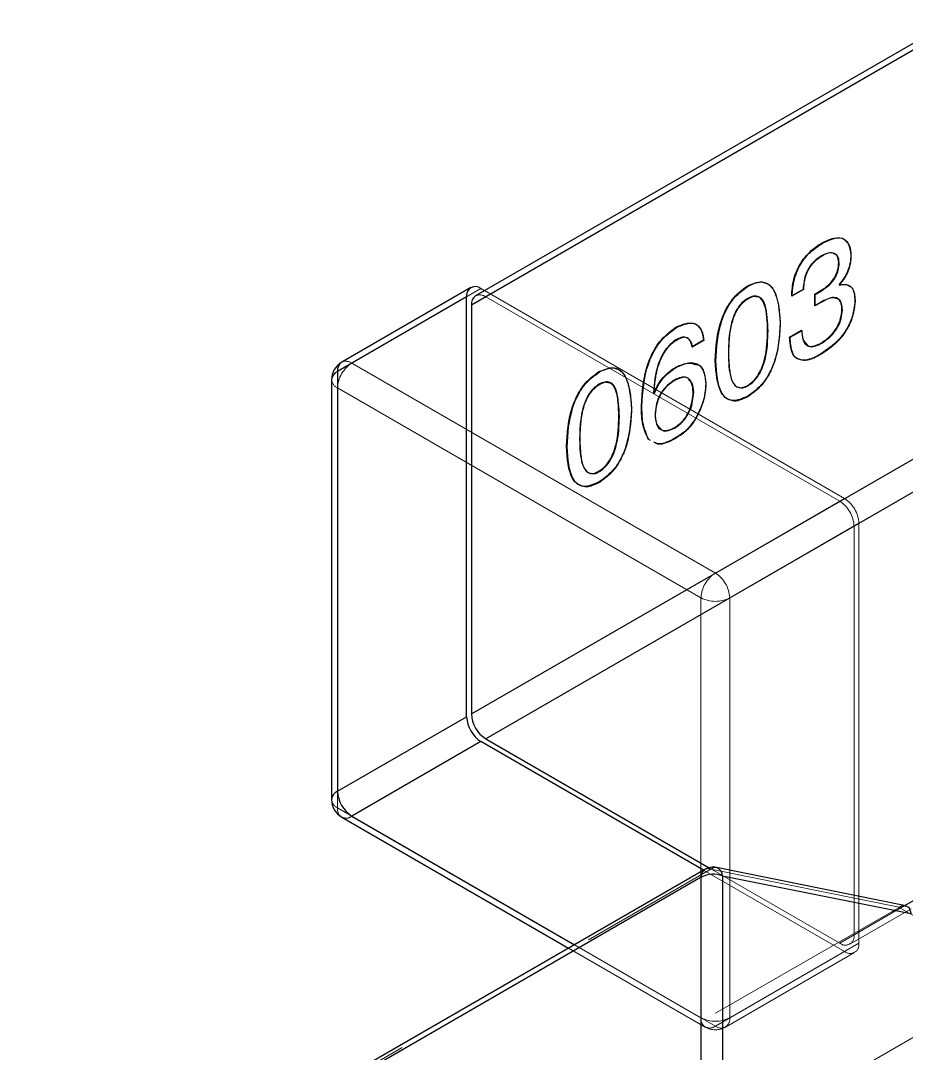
# Model space of a CAD drawing. Header units: millimetres. Extents: x 0 to 841, y 0 to 2287.
# Drawn here: x 586.425 to 589.044, y 245.657 to 248.71 of the extents above; entities that cross this region are included whole.
import ezdxf

# ---------------------------------------------------------------- set-up
doc = ezdxf.new("R2010")
doc.units = ezdxf.units.MM
doc.linetypes.add('HIDDEN', pattern=[1.905, 1.27, -0.635])

msp = doc.modelspace()

# ---------------------------------------------------------------- linework, layer by layer
at = {"color": 7, "linetype": 'HIDDEN', "lineweight": 18}
for p, q in [((587.8001, 247.8934), (589.2144, 248.7098)), ((590.2609, 248.1056), (588.8467, 247.2892)), ((588.8891, 247.2157), (590.3033, 248.0321)), ((588.7942, 248.0137), (588.7928, 248.0146)), ((588.8808, 248.0173), (588.8794, 248.0181)), ((587.4042, 247.6974), (587.786, 247.9179)), ((587.7967, 247.9117), (588.8608, 247.2974)), ((588.7402, 247.9147), (588.7061, 247.8951)), ((588.7402, 247.9147), (588.7387, 247.9155)), ((588.8468, 247.9299), (588.8454, 247.9307)), ((588.8468, 247.9299), (588.8468, 247.9281)), ((587.8001, 247.8934), (588.8467, 247.2892)), ((588.576, 247.8877), (588.5746, 247.8886)), ((588.7061, 247.8951), (588.7047, 247.8959)), ((588.8932, 247.8817), (588.8918, 247.8825)), ((588.7742, 247.8665), (588.7727, 247.8673)), ((588.7912, 247.8763), (588.7742, 247.8665)), ((588.7742, 247.8665), (588.7742, 247.8681)), ((588.7912, 247.8763), (588.7897, 247.8771)), ((588.6718, 247.8146), (588.6704, 247.8154)), ((588.7355, 247.7942), (588.7341, 247.795)), ((588.3639, 247.7653), (588.3625, 247.7661)), ((588.4458, 247.7644), (588.4118, 247.7448)), ((588.4458, 247.7644), (588.4444, 247.7652)), ((588.4118, 247.7448), (588.4104, 247.7456)), ((588.5188, 247.7262), (588.5174, 247.727)), ((588.479, 247.077), (587.4042, 247.6974)), ((588.7417, 247.705), (588.7292, 247.7085)), ((588.7417, 247.705), (588.7403, 247.7058)), ((588.7927, 247.7237), (588.7913, 247.7245)), ((588.1363, 247.6339), (588.1349, 247.6348)), ((588.3592, 247.6466), (588.3578, 247.6474)), ((588.452, 247.6341), (588.4506, 247.6349)), ((587.3617, 246.3828), (587.3617, 247.6239)), ((587.3617, 247.6239), (588.4365, 247.0035)), ((588.2974, 247.6091), (588.296, 247.61)), ((588.2974, 247.6091), (588.299, 247.6082)), ((588.576, 247.5986), (588.5746, 247.5994)), ((588.2322, 247.5608), (588.2308, 247.5616)), ((588.3021, 247.544), (588.3006, 247.5448)), ((588.4242, 247.5377), (588.4228, 247.5386)), ((588.0792, 247.4724), (588.0777, 247.4732)), ((588.3546, 247.4708), (588.3532, 247.4716)), ((588.1363, 247.3448), (588.1349, 247.3456)), ((588.8608, 247.2974), (588.479, 247.077)), ((588.5214, 247.0035), (588.9032, 247.2239)), ((588.8891, 247.2157), (588.8891, 246.0073)), ((588.9032, 247.2239), (588.9032, 245.9828)), ((588.4365, 247.0035), (588.4365, 245.7623)), ((588.5214, 245.7623), (588.5214, 247.0035)), ((590.3033, 246.8237), (588.8891, 246.0073)), ((588.4365, 245.7623), (587.3617, 246.3828)), ((586.4536, 245.0398), (588.4657, 246.2013)), ((588.8608, 245.9583), (588.4442, 246.1988)), ((588.4602, 246.2058), (588.8467, 245.9828)), ((588.4657, 246.2013), (589.0226, 246.0891)), ((586.83, 244.8233), (589.022, 246.0887)), ((588.8467, 245.9828), (589.0395, 246.0941)), ((588.8767, 245.9798), (589.0583, 246.0847)), ((589.022, 246.0887), (589.3756, 245.8846)), ((588.0448, 245.9682), (588.449, 245.7349)), ((588.0623, 245.9783), (588.479, 245.7378)), ((588.479, 245.7378), (588.8608, 245.9583)), ((588.509, 245.7349), (588.8908, 245.9553)), ((588.9032, 245.9828), (588.5214, 245.7623)), ((589.3756, 245.8846), (587.1836, 244.6192))]:
    msp.add_line(p, q, dxfattribs=at)
at = {"color": 7, "linetype": 'Continuous', "lineweight": 25}
for p, q in [((589.1578, 248.6771), (587.7577, 247.8689)), ((589.1578, 248.6974), (587.7701, 247.8963)), ((588.7958, 248.0521), (588.7944, 248.0529)), ((588.8453, 247.9932), (588.8438, 247.994)), ((587.756, 247.9208), (587.3742, 247.7004)), ((587.786, 247.9179), (587.7967, 247.9117)), ((588.576, 247.9252), (588.5746, 247.926)), ((588.7387, 247.9155), (588.7047, 247.8959)), ((588.7727, 247.9012), (588.7913, 247.9119)), ((588.7742, 247.9004), (588.7927, 247.9111)), ((588.7927, 247.9111), (588.7913, 247.9119)), ((588.8454, 247.9307), (588.8454, 247.9289)), ((588.8468, 247.9281), (588.8454, 247.9289)), ((587.7436, 247.8934), (587.3617, 247.6729)), ((587.7436, 246.6522), (587.7436, 247.8934)), ((588.7727, 247.8673), (588.7727, 247.9012)), ((588.7742, 247.9004), (588.7727, 247.9012)), ((588.7742, 247.8681), (588.7742, 247.9004)), ((587.7577, 247.8689), (587.7577, 246.6604)), ((588.7897, 247.8771), (588.7727, 247.8673)), ((588.8545, 247.854), (588.8531, 247.8548)), ((588.3639, 247.8028), (588.3625, 247.8036)), ((588.6347, 247.7931), (588.6333, 247.794)), ((588.6986, 247.7745), (588.7341, 247.795)), ((588.7, 247.7737), (588.7355, 247.7942)), ((588.4444, 247.7652), (588.4104, 247.7456)), ((588.7, 247.7737), (588.6986, 247.7745)), ((588.7942, 247.7567), (588.7928, 247.7576)), ((588.4801, 247.7039), (588.4787, 247.7047)), ((587.3617, 247.6729), (587.3617, 246.4318)), ((588.1363, 247.6714), (588.1349, 247.6722)), ((588.3639, 247.685), (588.3625, 247.6858)), ((587.3442, 247.6484), (587.3442, 246.4073)), ((588.296, 247.61), (588.2976, 247.6091)), ((588.299, 247.6082), (588.2976, 247.6091)), ((588.4149, 247.6109), (588.4135, 247.6117)), ((588.576, 247.6307), (588.5746, 247.6315)), ((588.2619, 247.5708), (588.2605, 247.5716)), ((588.1951, 247.5393), (588.1937, 247.5402)), ((588.3608, 247.5065), (588.3594, 247.5073)), ((587.7577, 246.6604), (589.1578, 247.4686)), ((588.0405, 247.4501), (588.0391, 247.4509)), ((588.2876, 247.469), (588.2806, 247.4725)), ((588.282, 247.4717), (588.2806, 247.4725)), ((589.2002, 247.3951), (587.8001, 246.5869)), ((588.1363, 247.3769), (588.1349, 247.3778)), ((589.0395, 246.0941), (590.2467, 246.791)), ((587.3617, 246.4318), (587.7436, 246.6522)), ((587.786, 246.5787), (587.4042, 246.3583)), ((588.4442, 246.1988), (587.786, 246.5787)), ((587.8001, 246.5869), (588.4602, 246.2058)), ((587.3742, 246.3553), (588.0448, 245.9682)), ((587.4042, 246.3583), (588.0623, 245.9783)), ((588.4474, 246.2006), (586.4354, 245.0391)), ((589.0422, 246.0936), (588.4823, 246.2064)), ((588.4371, 246.1778), (586.425, 245.0162)), ((588.4371, 241.568), (588.4371, 246.1778)), ((588.5004, 246.1813), (588.5004, 241.5715)), ((589.0573, 246.0691), (588.5004, 246.1813))]:
    msp.add_line(p, q, dxfattribs=at)
for centre, radius, start, end in [((587.7694, 247.8976), 0.0262, 50.7967, 189.214), ((587.7878, 247.8718), 0.0302, 125.698, 185.6204), ((587.4042, 247.6484), 0.06, 119.9973, 180), ((587.3918, 247.6759), 0.0302, 125.698, 185.6204), ((587.3742, 247.6454), 0.0302, 114.3747, 174.3052), ((587.8498, 246.6646), 0.0922, 182.6055, 237.3945), ((587.8357, 246.6564), 0.0922, 182.6055, 237.3945), ((587.3742, 246.4043), 0.0302, 114.3747, 174.3052), ((587.4539, 246.436), 0.0922, 182.6055, 237.3945), ((587.4042, 246.4073), 0.06, 180, 240.0027), ((587.3866, 246.3828), 0.0302, 245.6861, 305.6182), ((588.4614, 246.1805), 0.0245, 124.8539, 186.4583), ((588.4724, 246.1573), 0.05, 78.6101, 119.9973), ((588.4719, 246.1798), 0.0285, 2.9828, 68.5963), ((588.4727, 246.1081), 0.0783, 69.2858, 117.0774)]:
    msp.add_arc(centre, radius, start, end, dxfattribs=at)
at = {"color": 7, "linetype": 'HIDDEN', "lineweight": 18}
for centre, radius, start, end in [((587.7826, 247.8688), 0.0302, 54.3818, 114.3139), ((587.4539, 247.6198), 0.0922, 122.6055, 177.3945), ((587.3866, 247.6729), 0.0302, 54.3818, 114.3139), ((587.3742, 247.6514), 0.0302, 185.6948, 245.6253), ((588.797, 247.2115), 0.0922, 2.6055, 57.3945), ((588.8111, 247.2197), 0.0922, 2.6055, 57.3945), ((588.5287, 246.9993), 0.0922, 122.6055, 177.3945), ((588.4293, 246.9993), 0.0922, 2.6055, 57.3945), ((588.479, 247.0854), 0.0922, 242.6097, 297.3903), ((587.3742, 246.4103), 0.0302, 185.6948, 245.6253), ((587.3918, 246.3798), 0.0302, 174.3796, 234.302), ((588.4572, 246.1818), 0.0213, 66.6949, 117.5031), ((588.4791, 246.1868), 0.0198, 80.8267, 132.9371), ((588.8632, 246.0031), 0.0262, 230.7967, 9.214), ((588.8774, 245.9786), 0.0262, 230.7967, 9.214), ((588.4624, 245.7581), 0.0262, 170.786, 309.2033), ((588.479, 245.8442), 0.0922, 242.6097, 297.3903), ((588.4955, 245.7581), 0.0262, 230.7967, 9.214), ((588.479, 245.7868), 0.06, 240.0027, 299.9973)]:
    msp.add_arc(centre, radius, start, end, dxfattribs=at)
at = {"color": 7, "linetype": 'Continuous', "lineweight": 25}
for points, knots in [([(588.7944, 248.0529), (588.806, 248.0585), (588.8293, 248.0695), (588.8592, 248.0684), (588.8758, 248.0478), (588.8782, 248.028), (588.8794, 248.0181)], [0, 0, 0, 0, 0.280832, 0.559816, 0.77948, 1, 1, 1, 1]), ([(588.7958, 248.0521), (588.8073, 248.0574), (588.8302, 248.068), (588.8566, 248.0698), (588.8641, 248.0592), (588.8657, 248.0569)], [0, 0, 0, 0, 0.441068, 0.879235, 1, 1, 1, 1]), ([(588.7047, 247.8959), (588.7057, 247.9122), (588.7077, 247.9447), (588.7298, 247.9959), (588.7624, 248.032), (588.7837, 248.0459), (588.7944, 248.0529)], [0, 0, 0, 0, 0.280713, 0.558959, 0.779032, 1, 1, 1, 1]), ([(588.7061, 247.8951), (588.7071, 247.9114), (588.7091, 247.9438), (588.7312, 247.9951), (588.7638, 248.0312), (588.7851, 248.0451), (588.7958, 248.0521)], [0, 0, 0, 0, 0.280713, 0.558959, 0.779032, 1, 1, 1, 1]), ([(588.7928, 248.0146), (588.7842, 248.0089), (588.7671, 247.9977), (588.7479, 247.9678), (588.7401, 247.9394), (588.7392, 247.9235), (588.7387, 247.9155)], [0, 0, 0, 0, 0.280338, 0.55806, 0.778671, 1, 1, 1, 1]), ([(588.8438, 247.994), (588.8428, 248.0015), (588.8407, 248.0164), (588.8223, 248.0281), (588.804, 248.0197), (588.7928, 248.0146)], [0, 0, 0, 0, 0.2810787, 0.5603094, 1, 1, 1, 1]), ([(588.8453, 247.9932), (588.8443, 248.001), (588.8427, 248.0152), (588.8328, 248.0194), (588.8283, 248.0213)], [0, 0, 0, 0, 0.548057, 1, 1, 1, 1]), ([(588.8794, 248.0181), (588.879, 248.0101), (588.8784, 247.9942), (588.8711, 247.9695), (588.8595, 247.9475), (588.8501, 247.9363), (588.8454, 247.9307)], [0, 0, 0, 0, 0.280228, 0.559846, 0.779841, 1, 1, 1, 1]), ([(588.7913, 247.9119), (588.7986, 247.9168), (588.813, 247.9264), (588.8318, 247.9483), (588.8422, 247.9733), (588.8433, 247.9871), (588.8438, 247.994)], [0, 0, 0, 0, 0.280943, 0.559927, 0.779511, 1, 1, 1, 1]), ([(588.7927, 247.9111), (588.8, 247.916), (588.8145, 247.9256), (588.8332, 247.9475), (588.8436, 247.9725), (588.8447, 247.9863), (588.8453, 247.9932)], [0, 0, 0, 0, 0.280943, 0.559927, 0.779511, 1, 1, 1, 1]), ([(588.5746, 247.926), (588.5908, 247.9324), (588.6152, 247.9421), (588.6391, 247.9298), (588.6648, 247.8973), (588.6679, 247.8518), (588.6704, 247.8154)], [0, 0, 0, 0, 0.248785, 0.374282, 0.499955, 1, 1, 1, 1]), ([(588.576, 247.9252), (588.5928, 247.9331), (588.6109, 247.9416), (588.6235, 247.9353), (588.6244, 247.9349)], [0, 0, 0, 0, 0.93128, 1, 1, 1, 1]), ([(588.4787, 247.7047), (588.4809, 247.7441), (588.4836, 247.7933), (588.5093, 247.8559), (588.5336, 247.8958), (588.5582, 247.914), (588.5746, 247.926)], [0, 0, 0, 0, 0.500012, 0.625693, 0.751201, 1, 1, 1, 1]), ([(588.4801, 247.7039), (588.4823, 247.7432), (588.485, 247.7924), (588.5107, 247.8551), (588.535, 247.895), (588.5596, 247.9132), (588.576, 247.9252)], [0, 0, 0, 0, 0.500012, 0.625693, 0.751201, 1, 1, 1, 1]), ([(588.8454, 247.9289), (588.8528, 247.93), (588.8678, 247.9321), (588.8883, 247.9191), (588.8904, 247.8964), (588.8918, 247.8825)], [0, 0, 0, 0, 0.2812566, 0.5614026, 1, 1, 1, 1]), ([(588.8468, 247.9281), (588.8547, 247.93), (588.8641, 247.9322), (588.8704, 247.9277), (588.8713, 247.927)], [0, 0, 0, 0, 0.845266, 1, 1, 1, 1]), ([(588.5746, 247.8886), (588.5687, 247.8846), (588.557, 247.8767), (588.5371, 247.8497), (588.5189, 247.7952), (588.518, 247.7543), (588.5174, 247.727)], [0, 0, 0, 0, 0.125131, 0.250047, 0.49906, 1, 1, 1, 1]), ([(588.6333, 247.794), (588.6327, 247.8208), (588.6318, 247.861), (588.6126, 247.8938), (588.5922, 247.8971), (588.5804, 247.8914), (588.5746, 247.8886)], [0, 0, 0, 0, 0.5009062, 0.7498189, 0.8747814, 1, 1, 1, 1]), ([(588.6347, 247.7931), (588.6338, 247.8193), (588.6325, 247.8585), (588.6164, 247.8923), (588.6041, 247.8932), (588.602, 247.8933)], [0, 0, 0, 0, 0.625033, 0.935628, 1, 1, 1, 1]), ([(588.8531, 247.8548), (588.8528, 247.8613), (588.8521, 247.8743), (588.8441, 247.8881), (588.8235, 247.8945), (588.8037, 247.8843), (588.7897, 247.8771)], [0, 0, 0, 0, 0.18739, 0.374072, 0.56088, 1, 1, 1, 1]), ([(588.8918, 247.8825), (588.8899, 247.8653), (588.8863, 247.8311), (588.8499, 247.7653), (588.8135, 247.74), (588.7913, 247.7245)], [0, 0, 0, 0, 0.28105, 0.560203, 1, 1, 1, 1]), ([(588.8545, 247.854), (588.8542, 247.8604), (588.8534, 247.8733), (588.8468, 247.8863), (588.8391, 247.8879), (588.8362, 247.8886)], [0, 0, 0, 0, 0.383061, 0.764675, 1, 1, 1, 1]), ([(588.7928, 247.7576), (588.8013, 247.7634), (588.8181, 247.7752), (588.8393, 247.8017), (588.8507, 247.8305), (588.8523, 247.8467), (588.8531, 247.8548)], [0, 0, 0, 0, 0.280836, 0.559683, 0.779441, 1, 1, 1, 1]), ([(588.7942, 247.7567), (588.8027, 247.7626), (588.8195, 247.7744), (588.8407, 247.8009), (588.8522, 247.8297), (588.8537, 247.8459), (588.8545, 247.854)], [0, 0, 0, 0, 0.280836, 0.559683, 0.779441, 1, 1, 1, 1]), ([(588.3625, 247.8036), (588.3739, 247.8086), (588.3966, 247.8186), (588.4245, 247.8143), (588.4399, 247.7934), (588.4429, 247.7746), (588.4444, 247.7652)], [0, 0, 0, 0, 0.280542, 0.559408, 0.779403, 1, 1, 1, 1]), ([(588.3639, 247.8028), (588.3751, 247.8076), (588.3974, 247.8171), (588.4213, 247.8164), (588.4279, 247.8068), (588.4289, 247.8054)], [0, 0, 0, 0, 0.461166, 0.919579, 1, 1, 1, 1]), ([(588.2605, 247.5716), (588.2628, 247.6129), (588.2658, 247.6647), (588.2937, 247.7303), (588.3197, 247.7717), (588.3454, 247.7908), (588.3625, 247.8036)], [0, 0, 0, 0, 0.499644, 0.625328, 0.750848, 1, 1, 1, 1]), ([(588.2619, 247.5708), (588.2642, 247.6121), (588.2672, 247.6638), (588.2951, 247.7294), (588.3211, 247.7709), (588.3468, 247.79), (588.3639, 247.8028)], [0, 0, 0, 0, 0.499644, 0.625328, 0.750848, 1, 1, 1, 1]), ([(588.6704, 247.8154), (588.6682, 247.7767), (588.6654, 247.7284), (588.6392, 247.6671), (588.6146, 247.6286), (588.5906, 247.6111), (588.5746, 247.5994)], [0, 0, 0, 0, 0.499687, 0.625352, 0.750869, 1, 1, 1, 1]), ([(588.5746, 247.6315), (588.5804, 247.6357), (588.5921, 247.6439), (588.6123, 247.6705), (588.6317, 247.7254), (588.6326, 247.7665), (588.6333, 247.794)], [0, 0, 0, 0, 0.125208, 0.250259, 0.499246, 1, 1, 1, 1]), ([(588.576, 247.6307), (588.5818, 247.6348), (588.5935, 247.643), (588.6137, 247.6697), (588.6331, 247.7245), (588.6341, 247.7657), (588.6347, 247.7931)], [0, 0, 0, 0, 0.125208, 0.250259, 0.499246, 1, 1, 1, 1]), ([(588.7341, 247.795), (588.7348, 247.7849), (588.7361, 247.7648), (588.7498, 247.7464), (588.7714, 247.7466), (588.7857, 247.7539), (588.7928, 247.7576)], [0, 0, 0, 0, 0.280929, 0.559406, 0.779167, 1, 1, 1, 1]), ([(588.3625, 247.7661), (588.3569, 247.7621), (588.3457, 247.7541), (588.3255, 247.7304), (588.3016, 247.6783), (588.2982, 247.6373), (588.296, 247.61)], [0, 0, 0, 0, 0.125456, 0.250769, 0.499842, 1, 1, 1, 1]), ([(588.4104, 247.7456), (588.4088, 247.7521), (588.4057, 247.765), (588.3936, 247.775), (588.3779, 247.7741), (588.3676, 247.7688), (588.3625, 247.7661)], [0, 0, 0, 0, 0.280442, 0.5594108, 0.7795263, 1, 1, 1, 1]), ([(588.4118, 247.7448), (588.4103, 247.7515), (588.4075, 247.7644), (588.3983, 247.7696), (588.3938, 247.7722)], [0, 0, 0, 0, 0.515484, 1, 1, 1, 1]), ([(588.7403, 247.7058), (588.7326, 247.7068), (588.7172, 247.7088), (588.7016, 247.7336), (588.6997, 247.759), (588.6986, 247.7745)], [0, 0, 0, 0, 0.279474, 0.559495, 1, 1, 1, 1]), ([(588.7292, 247.7085), (588.7261, 247.709), (588.7155, 247.711), (588.7034, 247.7333), (588.7013, 247.7584), (588.7, 247.7737)], [0, 0, 0, 0, 0.138459, 0.473284, 1, 1, 1, 1]), ([(588.7488, 247.7545), (588.7504, 247.752), (588.7555, 247.7442), (588.7732, 247.7462), (588.7872, 247.7532), (588.7942, 247.7567)], [0, 0, 0, 0, 0.190225, 0.594128, 1, 1, 1, 1]), ([(588.5174, 247.727), (588.518, 247.7004), (588.5189, 247.6606), (588.5371, 247.6272), (588.557, 247.6231), (588.5687, 247.6287), (588.5746, 247.6315)], [0, 0, 0, 0, 0.500896, 0.749906, 0.874864, 1, 1, 1, 1]), ([(588.3625, 247.6858), (588.3755, 247.6914), (588.4013, 247.7024), (588.4326, 247.6955), (588.4477, 247.6687), (588.4496, 247.6462), (588.4506, 247.6349)], [0, 0, 0, 0, 0.280617, 0.559274, 0.779238, 1, 1, 1, 1]), ([(588.3639, 247.685), (588.3773, 247.6914), (588.3981, 247.7013), (588.4139, 247.6953), (588.4195, 247.6932)], [0, 0, 0, 0, 0.643151, 1, 1, 1, 1]), ([(588.5746, 247.5994), (588.5586, 247.5926), (588.5345, 247.5823), (588.51, 247.5926), (588.4838, 247.6236), (588.481, 247.6687), (588.4787, 247.7047)], [0, 0, 0, 0, 0.249123, 0.374635, 0.500323, 1, 1, 1, 1]), ([(588.5256, 247.5879), (588.5209, 247.5893), (588.5099, 247.5924), (588.4856, 247.6237), (588.4826, 247.6683), (588.4801, 247.7039)], [0, 0, 0, 0, 0.128106, 0.303342, 1, 1, 1, 1]), ([(588.7913, 247.7245), (588.7815, 247.7191), (588.7639, 247.7094), (588.7475, 247.7069), (588.7403, 247.7058)], [0, 0, 0, 0, 0.560492, 1, 1, 1, 1]), ([(588.0391, 247.4509), (588.0413, 247.4903), (588.044, 247.5395), (588.0696, 247.6021), (588.094, 247.642), (588.1186, 247.6602), (588.1349, 247.6722)], [0, 0, 0, 0, 0.500012, 0.625693, 0.751201, 1, 1, 1, 1]), ([(588.0405, 247.4501), (588.0427, 247.4894), (588.0454, 247.5386), (588.0711, 247.6013), (588.0954, 247.6412), (588.12, 247.6594), (588.1363, 247.6714)], [0, 0, 0, 0, 0.500012, 0.625693, 0.751201, 1, 1, 1, 1]), ([(588.1349, 247.6722), (588.1511, 247.6786), (588.1755, 247.6883), (588.1994, 247.676), (588.2252, 247.6435), (588.2283, 247.598), (588.2308, 247.5616)], [0, 0, 0, 0, 0.248785, 0.374282, 0.499955, 1, 1, 1, 1]), ([(588.1363, 247.6714), (588.1532, 247.6793), (588.1713, 247.6878), (588.1839, 247.6815), (588.1847, 247.6811)], [0, 0, 0, 0, 0.93128, 1, 1, 1, 1]), ([(588.2976, 247.6091), (588.3016, 247.6184), (588.3096, 247.6369), (588.3325, 247.6658), (588.3511, 247.6782), (588.3625, 247.6858)], [0, 0, 0, 0, 0.280289, 0.5603454, 1, 1, 1, 1]), ([(588.299, 247.6082), (588.303, 247.6175), (588.311, 247.6361), (588.3339, 247.665), (588.3525, 247.6774), (588.3639, 247.685)], [0, 0, 0, 0, 0.280289, 0.5603454, 1, 1, 1, 1]), ([(588.1349, 247.6348), (588.1291, 247.6308), (588.1174, 247.6229), (588.0975, 247.5959), (588.0792, 247.5414), (588.0783, 247.5005), (588.0777, 247.4732)], [0, 0, 0, 0, 0.125131, 0.250047, 0.49906, 1, 1, 1, 1]), ([(588.1937, 247.5402), (588.193, 247.567), (588.1921, 247.6072), (588.1729, 247.64), (588.1526, 247.6433), (588.1408, 247.6376), (588.1349, 247.6348)], [0, 0, 0, 0, 0.500906, 0.749819, 0.874781, 1, 1, 1, 1]), ([(588.1951, 247.5393), (588.1942, 247.5655), (588.1929, 247.6047), (588.1768, 247.6385), (588.1645, 247.6394), (588.1624, 247.6395)], [0, 0, 0, 0, 0.625033, 0.935628, 1, 1, 1, 1]), ([(588.3578, 247.6474), (588.349, 247.6414), (588.3315, 247.6293), (588.3115, 247.599), (588.3027, 247.5697), (588.3013, 247.5531), (588.3006, 247.5448)], [0, 0, 0, 0, 0.280297, 0.558545, 0.778963, 1, 1, 1, 1]), ([(588.4135, 247.6117), (588.4126, 247.621), (588.4108, 247.6395), (588.3977, 247.6563), (588.3779, 247.657), (588.3645, 247.6506), (588.3578, 247.6474)], [0, 0, 0, 0, 0.280784, 0.559454, 0.779294, 1, 1, 1, 1]), ([(588.4149, 247.6109), (588.4143, 247.6207), (588.4134, 247.6365), (588.4048, 247.6445), (588.4015, 247.6476)], [0, 0, 0, 0, 0.61344, 1, 1, 1, 1]), ([(588.4506, 247.6349), (588.4491, 247.6173), (588.4464, 247.5857), (588.43, 247.553), (588.4228, 247.5386)], [0, 0, 0, 0, 0.5591801, 1, 1, 1, 1]), ([(588.3594, 247.5073), (588.3681, 247.5138), (588.3855, 247.5267), (588.4092, 247.5672), (588.4119, 247.5948), (588.4135, 247.6117)], [0, 0, 0, 0, 0.280776, 0.559966, 1, 1, 1, 1]), ([(588.3608, 247.5065), (588.3695, 247.513), (588.3869, 247.5259), (588.4106, 247.5663), (588.4133, 247.594), (588.4149, 247.6109)], [0, 0, 0, 0, 0.280776, 0.559966, 1, 1, 1, 1]), ([(588.5511, 247.6255), (588.5536, 247.6248), (588.5609, 247.6228), (588.57, 247.6276), (588.576, 247.6307)], [0, 0, 0, 0, 0.345591, 1, 1, 1, 1]), ([(588.2308, 247.5616), (588.2285, 247.5229), (588.2257, 247.4746), (588.1995, 247.4133), (588.175, 247.3748), (588.1509, 247.3573), (588.1349, 247.3456)], [0, 0, 0, 0, 0.499687, 0.625352, 0.750869, 1, 1, 1, 1]), ([(588.2806, 247.4725), (588.2736, 247.4884), (588.2611, 247.5168), (588.2607, 247.5548), (588.2605, 247.5716)], [0, 0, 0, 0, 0.558783, 1, 1, 1, 1]), ([(588.282, 247.4717), (588.275, 247.4876), (588.2625, 247.516), (588.2621, 247.554), (588.2619, 247.5708)], [0, 0, 0, 0, 0.558783, 1, 1, 1, 1]), ([(588.3006, 247.5448), (588.3016, 247.535), (588.3034, 247.5154), (588.3172, 247.4978), (588.3383, 247.4972), (588.3523, 247.5039), (588.3594, 247.5073)], [0, 0, 0, 0, 0.280779, 0.559503, 0.779325, 1, 1, 1, 1]), ([(588.1349, 247.3778), (588.1408, 247.3819), (588.1524, 247.3901), (588.1727, 247.4167), (588.192, 247.4716), (588.193, 247.5127), (588.1937, 247.5402)], [0, 0, 0, 0, 0.125208, 0.250259, 0.499246, 1, 1, 1, 1]), ([(588.1363, 247.3769), (588.1422, 247.381), (588.1539, 247.3892), (588.1741, 247.4159), (588.1935, 247.4707), (588.1944, 247.5119), (588.1951, 247.5393)], [0, 0, 0, 0, 0.125208, 0.250259, 0.499246, 1, 1, 1, 1]), ([(588.4228, 247.5386), (588.4176, 247.5299), (588.4072, 247.5126), (588.3825, 247.4891), (588.3643, 247.4783), (588.3532, 247.4716)], [0, 0, 0, 0, 0.279388, 0.559544, 1, 1, 1, 1]), ([(588.3158, 247.5057), (588.3175, 247.5032), (588.3227, 247.4955), (588.34, 247.4968), (588.3538, 247.5033), (588.3608, 247.5065)], [0, 0, 0, 0, 0.197402, 0.597923, 1, 1, 1, 1]), ([(588.1349, 247.3456), (588.1189, 247.3388), (588.0948, 247.3285), (588.0703, 247.3388), (588.0441, 247.3698), (588.0413, 247.4149), (588.0391, 247.4509)], [0, 0, 0, 0, 0.249123, 0.374635, 0.500323, 1, 1, 1, 1]), ([(588.0777, 247.4732), (588.0783, 247.4466), (588.0792, 247.4068), (588.0975, 247.3734), (588.1174, 247.3693), (588.1291, 247.3749), (588.1349, 247.3778)], [0, 0, 0, 0, 0.5008962, 0.7499062, 0.8748636, 1, 1, 1, 1]), ([(588.3532, 247.4716), (588.3366, 247.4637), (588.3148, 247.4533), (588.3002, 247.4623), (588.2967, 247.4645)], [0, 0, 0, 0, 0.758841, 1, 1, 1, 1]), ([(588.086, 247.3341), (588.0813, 247.3355), (588.0703, 247.3386), (588.0459, 247.3699), (588.0429, 247.4145), (588.0405, 247.4501)], [0, 0, 0, 0, 0.128106, 0.303342, 1, 1, 1, 1]), ([(588.1115, 247.3717), (588.114, 247.371), (588.1212, 247.369), (588.1304, 247.3738), (588.1363, 247.3769)], [0, 0, 0, 0, 0.345591, 1, 1, 1, 1]), ([(589.0403, 246.0928), (589.043, 246.0923), (589.049, 246.0913), (589.055, 246.0822), (589.0566, 246.0733), (589.0573, 246.0691)], [0, 0, 0, 0, 0.29544, 0.660394, 1, 1, 1, 1])]:
    msp.add_open_spline(points, degree=3, knots=knots, dxfattribs=at)
at = {"color": 7, "linetype": 'HIDDEN', "lineweight": 18}
for points, knots in [([(588.8657, 248.0569), (588.8693, 248.0534), (588.8784, 248.0445), (588.8799, 248.0276), (588.8808, 248.0173)], [0, 0, 0, 0, 0.392995, 1, 1, 1, 1]), ([(588.7942, 248.0137), (588.7857, 248.0081), (588.7686, 247.9969), (588.7493, 247.967), (588.7415, 247.9385), (588.7406, 247.9227), (588.7402, 247.9147)], [0, 0, 0, 0, 0.280338, 0.55806, 0.778671, 1, 1, 1, 1]), ([(588.8283, 248.0213), (588.8275, 248.0218), (588.8195, 248.0277), (588.8062, 248.0204), (588.7942, 248.0137)], [0, 0, 0, 0, 0.0973964, 1, 1, 1, 1]), ([(588.8808, 248.0173), (588.8805, 248.0093), (588.8798, 247.9933), (588.8725, 247.9687), (588.8609, 247.9466), (588.8515, 247.9355), (588.8468, 247.9299)], [0, 0, 0, 0, 0.280228, 0.559846, 0.779841, 1, 1, 1, 1]), ([(588.6244, 247.9349), (588.6297, 247.933), (588.6414, 247.9289), (588.6659, 247.8957), (588.6692, 247.8506), (588.6718, 247.8146)], [0, 0, 0, 0, 0.146193, 0.317677, 1, 1, 1, 1]), ([(588.8713, 247.927), (588.8762, 247.9247), (588.8905, 247.918), (588.8921, 247.8961), (588.8932, 247.8817)], [0, 0, 0, 0, 0.342686, 1, 1, 1, 1]), ([(588.576, 247.8877), (588.5701, 247.8838), (588.5584, 247.8759), (588.5385, 247.8489), (588.5203, 247.7944), (588.5194, 247.7535), (588.5188, 247.7262)], [0, 0, 0, 0, 0.125131, 0.250047, 0.49906, 1, 1, 1, 1]), ([(588.602, 247.8933), (588.5992, 247.894), (588.5915, 247.8959), (588.582, 247.8909), (588.576, 247.8877)], [0, 0, 0, 0, 0.369471, 1, 1, 1, 1]), ([(588.8362, 247.8886), (588.8345, 247.8893), (588.8224, 247.8941), (588.8056, 247.8846), (588.7912, 247.8763)], [0, 0, 0, 0, 0.140345, 1, 1, 1, 1]), ([(588.8932, 247.8817), (588.8913, 247.8645), (588.8877, 247.8303), (588.8513, 247.7645), (588.815, 247.7392), (588.7927, 247.7237)], [0, 0, 0, 0, 0.28105, 0.560203, 1, 1, 1, 1]), ([(588.4289, 247.8054), (588.433, 247.8011), (588.4422, 247.7913), (588.4445, 247.7741), (588.4458, 247.7644)], [0, 0, 0, 0, 0.436778, 1, 1, 1, 1]), ([(588.6718, 247.8146), (588.6696, 247.7759), (588.6668, 247.7276), (588.6406, 247.6663), (588.6161, 247.6278), (588.592, 247.6103), (588.576, 247.5986)], [0, 0, 0, 0, 0.499687, 0.625352, 0.750869, 1, 1, 1, 1]), ([(588.7355, 247.7942), (588.7358, 247.7836), (588.7363, 247.7664), (588.7454, 247.7578), (588.7488, 247.7545)], [0, 0, 0, 0, 0.616199, 1, 1, 1, 1]), ([(588.3639, 247.7653), (588.3583, 247.7613), (588.3471, 247.7533), (588.3269, 247.7295), (588.303, 247.6775), (588.2996, 247.6365), (588.2974, 247.6091)], [0, 0, 0, 0, 0.125456, 0.250769, 0.499842, 1, 1, 1, 1]), ([(588.3938, 247.7722), (588.3936, 247.7723), (588.3901, 247.7752), (588.379, 247.7727), (588.3689, 247.7678), (588.3639, 247.7653)], [0, 0, 0, 0, 0.0337196, 0.5164669, 1, 1, 1, 1]), ([(588.5188, 247.7262), (588.5196, 247.7002), (588.5209, 247.6613), (588.5364, 247.6269), (588.5488, 247.6257), (588.5511, 247.6255)], [0, 0, 0, 0, 0.619324, 0.927207, 1, 1, 1, 1]), ([(588.7927, 247.7237), (588.7829, 247.7183), (588.7653, 247.7085), (588.7489, 247.7061), (588.7417, 247.705)], [0, 0, 0, 0, 0.560492, 1, 1, 1, 1]), ([(588.1847, 247.6811), (588.1901, 247.6792), (588.2017, 247.6751), (588.2262, 247.6419), (588.2295, 247.5968), (588.2322, 247.5608)], [0, 0, 0, 0, 0.146193, 0.317677, 1, 1, 1, 1]), ([(588.4195, 247.6932), (588.4245, 247.6926), (588.4382, 247.6909), (588.4489, 247.6672), (588.4509, 247.6452), (588.452, 247.6341)], [0, 0, 0, 0, 0.2181325, 0.6083578, 1, 1, 1, 1]), ([(588.1363, 247.6339), (588.1305, 247.63), (588.1188, 247.6221), (588.0989, 247.5951), (588.0806, 247.5406), (588.0798, 247.4997), (588.0792, 247.4724)], [0, 0, 0, 0, 0.125131, 0.250047, 0.49906, 1, 1, 1, 1]), ([(588.1624, 247.6395), (588.1595, 247.6402), (588.1519, 247.6421), (588.1423, 247.6371), (588.1363, 247.6339)], [0, 0, 0, 0, 0.369471, 1, 1, 1, 1]), ([(588.3592, 247.6466), (588.3505, 247.6406), (588.3329, 247.6285), (588.3129, 247.5982), (588.3041, 247.5688), (588.3027, 247.5523), (588.3021, 247.544)], [0, 0, 0, 0, 0.280297, 0.558545, 0.778963, 1, 1, 1, 1]), ([(588.4015, 247.6476), (588.4, 247.6498), (588.3952, 247.6569), (588.379, 247.6558), (588.3658, 247.6497), (588.3592, 247.6466)], [0, 0, 0, 0, 0.187603, 0.593003, 1, 1, 1, 1]), ([(588.452, 247.6341), (588.4505, 247.6165), (588.4478, 247.5849), (588.4314, 247.5522), (588.4242, 247.5377)], [0, 0, 0, 0, 0.5591801, 1, 1, 1, 1]), ([(588.576, 247.5986), (588.5594, 247.5905), (588.5407, 247.5814), (588.5272, 247.5872), (588.5256, 247.5879)], [0, 0, 0, 0, 0.8810672, 1, 1, 1, 1]), ([(588.2322, 247.5608), (588.2299, 247.5221), (588.2271, 247.4738), (588.2009, 247.4125), (588.1764, 247.374), (588.1524, 247.3565), (588.1363, 247.3448)], [0, 0, 0, 0, 0.499687, 0.625352, 0.750869, 1, 1, 1, 1]), ([(588.3021, 247.544), (588.3026, 247.5337), (588.3035, 247.5171), (588.3124, 247.5089), (588.3158, 247.5057)], [0, 0, 0, 0, 0.622348, 1, 1, 1, 1]), ([(588.4242, 247.5377), (588.419, 247.5291), (588.4086, 247.5118), (588.384, 247.4883), (588.3657, 247.4775), (588.3546, 247.4708)], [0, 0, 0, 0, 0.279388, 0.559544, 1, 1, 1, 1]), ([(588.0792, 247.4724), (588.08, 247.4464), (588.0813, 247.4075), (588.0967, 247.3731), (588.1091, 247.3719), (588.1115, 247.3717)], [0, 0, 0, 0, 0.6193236, 0.9272074, 1, 1, 1, 1]), ([(588.3546, 247.4708), (588.338, 247.4629), (588.3162, 247.4525), (588.3017, 247.4615), (588.2981, 247.4637)], [0, 0, 0, 0, 0.758841, 1, 1, 1, 1]), ([(588.1363, 247.3448), (588.1198, 247.3367), (588.101, 247.3276), (588.0876, 247.3334), (588.086, 247.3341)], [0, 0, 0, 0, 0.881067, 1, 1, 1, 1]), ([(589.0226, 246.0891), (589.0225, 246.089), (589.0223, 246.0889), (589.0221, 246.0888), (589.022, 246.0887)], [0, 0, 0, 0, 0.560507, 1, 1, 1, 1]), ([(589.0226, 246.0891), (589.0273, 246.0918), (589.0337, 246.0956), (589.0389, 246.0934), (589.0403, 246.0928)], [0, 0, 0, 0, 0.715766, 1, 1, 1, 1])]:
    msp.add_open_spline(points, degree=3, knots=knots, dxfattribs=at)

doc.saveas('drawing.dxf')
